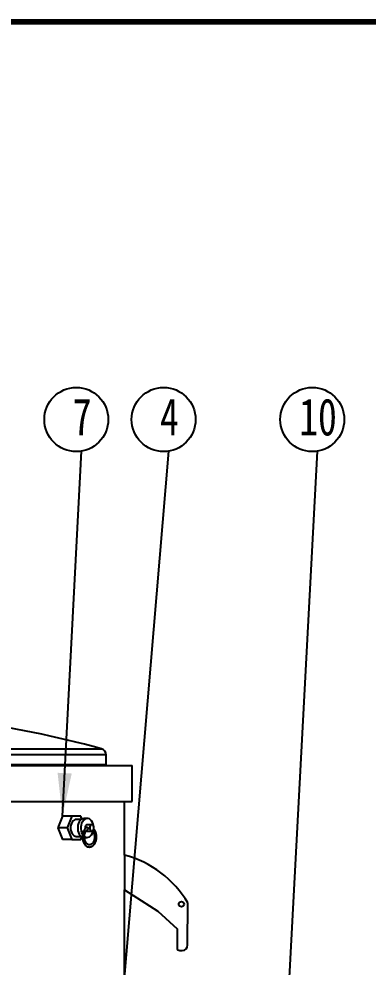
# Model space of a CAD drawing. Header units: millimetres. Extents: x 0 to 6631, y 0 to 4689.
# Drawn here: x 3635 to 3966, y 3638 to 4534 of the extents above; entities that cross this region are included whole.
import ezdxf

# ---------------------------------------------------------------- set-up
doc = ezdxf.new("R2010")
doc.units = ezdxf.units.MM
doc.header["$LTSCALE"] = 13
doc.linetypes.add('CENTER', pattern=[50.8, 31.75, -6.35, 6.35, -6.35])
doc.layers.get('0').update_dxf_attribs({"color": 1, "linetype": 'CENTER'})
for name, color, linetype in [('1', 4, 'Continuous'), ('几何体', 7, 'Continuous'), ('注释', 2, 'Continuous')]:
    doc.layers.add(name, color=color, linetype=linetype)
doc.styles.add('SLDTEXTSTYLE0', font='hyswlongfangsong.ttf')
doc.styles.get("Standard").update_dxf_attribs({"font": 'gbenor.shx', "bigfont": 'gbcbig.shx'})
doc.dimstyles.new('SLDDIMSTYLE2', dxfattribs={"dimtxt": 0.18, "dimasz": 40.8, "dimexe": 0, "dimexo": 0.0625, "dimgap": 0, "dimtad": 0, "dimtih": 1, "dimtoh": 1, "dimdec": 0, "dimrnd": 1e-09, "dimzin": 0, "dimdsep": 46, "dimtxsty": 'Standard', "dimsah": 1, "dimcen": 0.09, "dimadec": 0, "dimazin": 0, "dimtfac": 40.8, "dimtdec": 0, "dimtofl": 0, "dimtmove": 0, "dimatfit": 3, "dimfxl": 1, "dimfrac": 2, "dimtolj": 1, "dimtzin": 0, "dimarcsym": 0})

msp = doc.modelspace()

# ---------------------------------------------------------------- linework, layer by layer
at = {"color": 7, "linetype": 'Continuous', "lineweight": 25}
for p, q in [((3676.39, 3780.19), (3672.13, 3769.19)), ((3685.22, 3780.19), (3676.39, 3780.19)), ((3685.22, 3780.19), (3680.96, 3769.19)), ((3693.73, 3780.19), (3685.22, 3780.19)), ((3694.13, 3777.19), (3689.47, 3777.19)), ((3694.74, 3777.59), (3693.73, 3780.19)), ((3699.86, 3778.19), (3696.89, 3778.19)), ((3704.23, 3772.19), (3699.86, 3772.19)), ((3680.96, 3769.19), (3672.13, 3769.19)), ((3672.13, 3769.19), (3676.39, 3758.19)), ((3680.96, 3769.19), (3685.22, 3758.19)), ((3699.86, 3766.19), (3704.23, 3766.19)), ((3685.22, 3758.19), (3676.39, 3758.19)), ((3685.22, 3758.19), (3693.73, 3758.19)), ((3689.47, 3761.19), (3694.13, 3761.19)), ((3693.73, 3758.19), (3694.74, 3760.78)), ((3697.29, 3760.19), (3699.86, 3760.19)), ((3706.75, 3760.69), (3708.49, 3760.69)), ((3708.49, 3760.69), (3708.75, 3760.69))]:
    msp.add_line(p, q, dxfattribs=at)
at = {"color": 7, "linetype": 'Continuous', "lineweight": 25, "flags": 128}
for points in [[(3689.47, 3777.19), (3688.61, 3777.08), (3687.49, 3776.62), (3686.46, 3775.81), (3685.58, 3774.69), (3684.88, 3773.31), (3684.39, 3771.74), (3684.14, 3770.05), (3684.14, 3768.32), (3684.39, 3766.64), (3684.88, 3765.07), (3685.58, 3763.69), (3686.46, 3762.57), (3687.49, 3761.76), (3688.61, 3761.29), (3689.47, 3761.19)], [(3696.89, 3778.19), (3696.59, 3778.18), (3695.38, 3777.9), (3694.24, 3777.27), (3693.2, 3776.31), (3692.31, 3775.05), (3691.62, 3773.56), (3691.14, 3771.88), (3690.89, 3770.1), (3690.89, 3768.28), (3691.14, 3766.5), (3691.62, 3764.82), (3692.31, 3763.33), (3693.2, 3762.07), (3694.24, 3761.11), (3695.27, 3760.52)], [(3705.75, 3771.16), (3705.41, 3772.74), (3704.81, 3774.33), (3704.02, 3775.71), (3703.05, 3776.83), (3701.96, 3777.63), (3700.77, 3778.09), (3699.55, 3778.18), (3698.35, 3777.9), (3697.2, 3777.27), (3696.17, 3776.31), (3695.28, 3775.05), (3694.58, 3773.56), (3694.1, 3771.88), (3693.86, 3770.1), (3693.86, 3768.28), (3694.1, 3766.5), (3694.58, 3764.82), (3695.28, 3763.33), (3695.43, 3763.08)], [(3699.86, 3772.19), (3699.51, 3772.14), (3698.85, 3771.79), (3698.32, 3771.12), (3697.97, 3770.22), (3697.85, 3769.19), (3697.93, 3768.33)], [(3697.26, 3761.07), (3698.35, 3760.48), (3699.55, 3760.2), (3700.77, 3760.29), (3701.96, 3760.75), (3703.05, 3761.55), (3704.02, 3762.67), (3704.81, 3764.05), (3705.41, 3765.64), (3705.46, 3765.83)], [(3699.02, 3766.47), (3699.51, 3766.24), (3699.86, 3766.19)], [(3706.24, 3769.19), (3706.12, 3770.22), (3705.77, 3771.12), (3705.24, 3771.79), (3704.58, 3772.14), (3703.88, 3772.14), (3703.22, 3771.79), (3702.69, 3771.12), (3702.34, 3770.22), (3702.22, 3769.19), (3702.34, 3768.16), (3702.69, 3767.26), (3703.22, 3766.59), (3703.88, 3766.24), (3704.58, 3766.24), (3705.24, 3766.59), (3705.77, 3767.26), (3706.12, 3768.16), (3706.24, 3769.19)]]:
    msp.add_lwpolyline(points, dxfattribs=at)
at = {"color": 7, "linetype": 'Continuous', "lineweight": 25}
for points, knots in [([(3699.79, 3769.73), (3699.63, 3769.65), (3699.09, 3769.38), (3698.23, 3768.7), (3697.28, 3767.62), (3696.48, 3766.3), (3695.86, 3764.79), (3695.44, 3763.15), (3695.24, 3761.42), (3695.26, 3759.67), (3695.5, 3757.95), (3695.96, 3756.31), (3696.62, 3754.82), (3697.46, 3753.51), (3698.48, 3752.45), (3699.63, 3751.66), (3700.87, 3751.2), (3702.14, 3751.07), (3703.38, 3751.27), (3704.56, 3751.77), (3705.64, 3752.55), (3706.61, 3753.6), (3707.43, 3754.89), (3708.07, 3756.37), (3708.52, 3758), (3708.72, 3759.47), (3708.74, 3760.37), (3708.75, 3760.69)], [0, 0, 0, 0, 0.016265, 0.056953, 0.098193, 0.140074, 0.18228, 0.224562, 0.266836, 0.309115, 0.351444, 0.393862, 0.436419, 0.479125, 0.521853, 0.564267, 0.605921, 0.646595, 0.6866, 0.726481, 0.766827, 0.80796, 0.84977, 0.891948, 0.934229, 0.976504, 1, 1, 1, 1]), ([(3706.75, 3760.69), (3706.74, 3760.43), (3706.73, 3759.65), (3706.55, 3758.38), (3706.16, 3756.96), (3705.59, 3755.71), (3704.89, 3754.66), (3704.1, 3753.87), (3703.24, 3753.35), (3702.36, 3753.1), (3701.45, 3753.13), (3700.52, 3753.46), (3699.62, 3754.11), (3698.83, 3755.04), (3698.17, 3756.19), (3697.67, 3757.53), (3697.35, 3759), (3697.23, 3760.54), (3697.31, 3762.08), (3697.59, 3763.57), (3698.05, 3764.93), (3698.67, 3766.11), (3699.42, 3767.05), (3700.04, 3767.6), (3700.4, 3767.79), (3700.48, 3767.83)], [0, 0, 0, 0, 0.023425, 0.068872, 0.11425, 0.159435, 0.204427, 0.249355, 0.294547, 0.340823, 0.389319, 0.439557, 0.48776, 0.534098, 0.5797, 0.625143, 0.67059, 0.716099, 0.761629, 0.807096, 0.852405, 0.897509, 0.942456, 0.987422, 1, 1, 1, 1]), ([(3699.79, 3769.73), (3699.8, 3769.74), (3699.89, 3769.8), (3700.07, 3769.81), (3700.29, 3769.75), (3700.47, 3769.58), (3700.62, 3769.33), (3700.72, 3769), (3700.78, 3768.64), (3700.77, 3768.31), (3700.69, 3768.06), (3700.59, 3767.9), (3700.49, 3767.86), (3700.47, 3767.85)], [0, 0, 0, 0, 0.017604, 0.12279, 0.216832, 0.312236, 0.418209, 0.533836, 0.648527, 0.755211, 0.857423, 0.960973, 1, 1, 1, 1]), ([(3705.01, 3766.47), (3705.12, 3766.33), (3705.48, 3765.89), (3705.97, 3764.88), (3706.43, 3763.52), (3706.7, 3762.09), (3706.74, 3761.14), (3706.75, 3760.69)], [0, 0, 0, 0, 0.102184, 0.33484, 0.566972, 0.799267, 1, 1, 1, 1]), ([(3708.75, 3760.69), (3708.74, 3761), (3708.73, 3761.89), (3708.53, 3763.35), (3708.09, 3764.99), (3707.43, 3766.48), (3706.77, 3767.59), (3706.27, 3768.09), (3706.12, 3768.25)], [0, 0, 0, 0, 0.106579, 0.306599, 0.507228, 0.708501, 0.910488, 1, 1, 1, 1])]:
    msp.add_open_spline(points, degree=3, knots=knots, dxfattribs=at)
at = {"layer": '1', "color": 0, "lineweight": 40, "const_width": 5.53}
msp.add_lwpolyline([(410.47, 173.66), (6472.75, 173.66), (6472.75, 4530.93), (410.47, 4530.93), (410.47, 173.66)], dxfattribs=at)
at = {"layer": '几何体'}
for p, q in [((3192.21, 3843.92), (3713.4, 3843.92)), ((3717.81, 3838.13), (3187.81, 3838.13)), ((3717.81, 3829.19), (3717.81, 3838.13)), ((3187.81, 3829.19), (3717.81, 3829.19)), ((3502.81, 3828.19), (3742.31, 3828.19)), ((3742.31, 3794.19), (3742.31, 3828.19)), ((3502.81, 3794.19), (3742.31, 3794.19)), ((3735.31, 3743.54), (3735.31, 3794.19)), ((3735.31, 3743.54), (3735.31, 3710.58)), ((3735.31, 3620.58), (3735.31, 3710.58)), ((3735.31, 3710.58), (3766.75, 3690.43)), ((3794.93, 3658.28), (3795.11, 3698.28)), ((3766.75, 3690.43), (3785, 3673.74)), ((3785, 3673.74), (3784.92, 3655.98)), ((3787.57, 3653.31), (3789.91, 3653.3))]:
    msp.add_line(p, q, dxfattribs=at)
at = {"layer": '几何体', "flags": 128}
msp.add_lwpolyline([(3717.98, 3828.19), (3717.87, 3828.6), (3717.81, 3829.19)], dxfattribs=at)
at = {"layer": '几何体'}
msp.add_circle((3789.03, 3697.09), 2.5, dxfattribs=at)
for centre, radius, start, end in [((3452.81, 2898.95), 980.24, 74.58258, 82.37225), ((3711.81, 3838.13), 6, 0, 74.58258), ((3709.26, 3646.99), 100, 30.85373, 74.90236), ((3787.58, 3655.97), 2.66, 179.74794, 269.74794), ((3789.93, 3658.3), 5, 269.74794, 359.74794)]:
    msp.add_arc(centre, radius, start, end, dxfattribs=at)
at = {"layer": '注释'}
for centre in [(3689.57, 4155.14), (3772.2, 4155.14), (3912.89, 4155.14)]:
    msp.add_circle(centre, 30.27, dxfattribs=at)

# ---------------------------------------------------------------- texts
at = {"layer": '注释', "char_height": 35, "attachment_point": 2, "style": 'SLDTEXTSTYLE0'}
for s, insert in [('7', (3695.02, 4175.08)), ('4', (3777.65, 4175.08)), ('10', (3918.33, 4175.08))]:
    msp.add_mtext(s, dxfattribs=dict(at, insert=insert))

# ---------------------------------------------------------------- leaders
at = {"layer": '注释'}
for points in [[(3676.39, 3780.19), (3694.51, 4125.27)], [(3681.48, 2993.18), (3777.14, 4125.27)], [(3887.71, 3557.24), (3917.82, 4125.27)]]:
    msp.add_leader(points, dimstyle='SLDDIMSTYLE2', dxfattribs=at)

doc.saveas('drawing.dxf')
